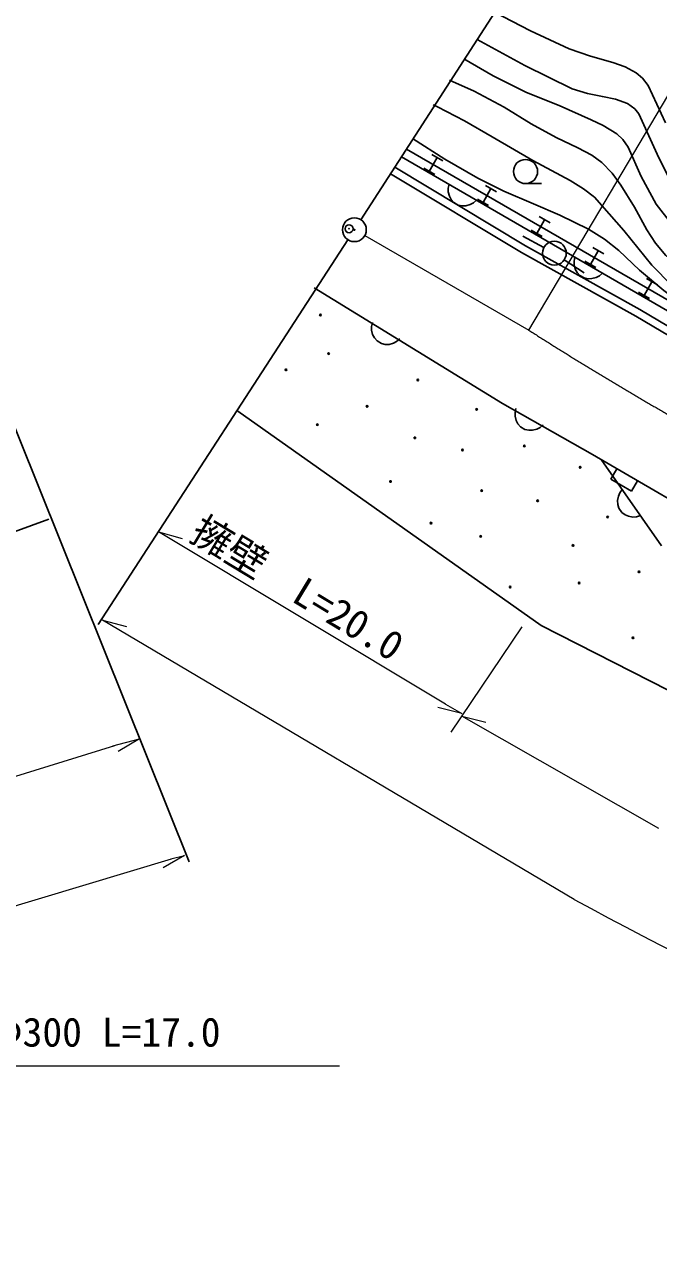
# Model space of a CAD drawing. Units: millimetres, scale not verified. Extents: x 40000 to 680000, y 20000 to 380000.
# Drawn here: x 363711 to 403666, y 237002 to 313428 of the extents above; entities that cross this region are included whole.
import ezdxf
from ezdxf.enums import TextEntityAlignment as Align

# ---------------------------------------------------------------- set-up
doc = ezdxf.new("R2010")
doc.units = ezdxf.units.MM
doc.header["$LTSCALE"] = 1000
doc.header["$PDMODE"] = 32
doc.header["$PDSIZE"] = 500
doc.linetypes.add('CHAIN', pattern=[18.5, 12, -1.5, 3.5, -1.5])
for name, color, linetype, lineweight in [('M-BGD', 7, 'Continuous', 25), ('M-BMK', 2, 'CHAIN', 13), ('M-BMK-OTRS', 5, 'Continuous', 25), ('M-BMK-SRVR', 3, 'Continuous', 25), ('M-STR-HTXT', 7, 'Continuous', 13)]:
    doc.layers.add(name, color=color, linetype=linetype, lineweight=lineweight)
doc.layers.add('M-OTRS', color=6, linetype='Continuous')
doc.styles.add('ＭＳ ゴシック', font='')
doc.styles.get('ＭＳ ゴシック').set_extended_font_data('MS Gothic')

msp = doc.modelspace()

# ---------------------------------------------------------------- linework, layer by layer
at = {"layer": 'M-BGD'}
for p, q in [((387467, 305095), (411136, 291396)), ((387779, 305579), (411441, 291915)), ((389720, 305036), (389219, 304170)), ((389373, 305236), (390066, 304836)), ((395278, 299491), (387048, 304446)), ((389566, 303970), (388873, 304370)), ((395028, 299059), (386776, 304026)), ((390462, 303362), (390411, 303114)), ((390411, 303114), (390414, 302881)), ((390414, 302881), (390487, 302607)), ((393100, 303084), (392600, 302218)), ((392753, 303284), (393446, 302884)), ((395278, 303402), (396278, 303402)), ((390487, 302607), (390600, 302403)), ((390600, 302403), (390768, 302214)), ((390768, 302214), (391045, 302054)), ((391045, 302054), (391293, 302003)), ((391293, 302003), (391526, 302006)), ((391526, 302006), (391799, 302079)), ((391799, 302079), (392003, 302192)), ((392003, 302192), (392193, 302360)), ((392946, 302018), (392253, 302418)), ((396480, 301132), (395980, 300266)), ((396134, 301332), (396827, 300932)), ((396326, 300066), (395634, 300466)), ((396431, 299379), (395108, 300085)), ((402217, 295053), (395028, 299059)), ((402466, 295487), (395278, 299491)), ((399860, 299180), (399360, 298314)), ((399514, 299380), (400207, 298980)), ((397717, 298611), (398965, 297778)), ((398385, 298776), (398334, 298528)), ((398334, 298528), (398338, 298295)), ((398338, 298295), (398411, 298022)), ((399707, 298114), (399014, 298514)), ((398411, 298022), (398524, 297818)), ((398524, 297818), (398691, 297628)), ((398691, 297628), (398968, 297468)), ((398968, 297468), (399216, 297417)), ((399216, 297417), (399449, 297420)), ((399449, 297420), (399723, 297493)), ((399723, 297493), (399927, 297606)), ((399927, 297606), (400116, 297774)), ((402894, 297428), (403587, 297028)), ((381976, 296843), (393820, 289564)), ((403087, 296162), (402394, 296562)), ((403241, 297228), (402741, 296362)), ((406484, 292528), (402217, 295053)), ((406742, 292957), (402466, 295487)), ((385636, 294654), (385581, 294407)), ((385581, 294407), (385582, 294173)), ((385582, 294173), (385650, 293899)), ((385650, 293899), (385761, 293694)), ((385761, 293694), (385925, 293502)), ((385925, 293502), (386200, 293337)), ((387160, 293462), (387352, 293627)), ((386200, 293337), (386447, 293283)), ((386447, 293283), (386680, 293283)), ((386680, 293283), (386955, 293352)), ((386955, 293352), (387160, 293462)), ((396256, 275590), (377160, 289082)), ((393820, 289564), (399495, 286356)), ((394671, 289250), (394616, 289003)), ((394616, 289003), (394617, 288769)), ((394617, 288769), (394686, 288495)), ((394686, 288495), (394796, 288289)), ((394796, 288289), (394961, 288097)), ((396195, 288058), (396387, 288223)), ((394961, 288097), (395235, 287933)), ((395235, 287933), (395482, 287879)), ((395482, 287879), (395716, 287879)), ((395716, 287879), (395990, 287948)), ((395990, 287948), (396195, 288058)), ((399495, 286356), (409858, 280311)), ((400047, 286034), (403841, 280614)), ((401034, 285458), (400656, 284810)), ((400656, 284810), (401952, 284055)), ((401952, 284055), (402330, 284702)), ((401125, 283727), (401075, 283449)), ((401220, 283940), (401125, 283727)), ((401370, 284143), (401220, 283940)), ((401075, 283449), (401092, 283216)), ((401092, 283216), (401164, 282973)), ((401164, 282973), (401347, 282711)), ((365266, 282278), (353479, 278041)), ((401347, 282711), (401551, 282561)), ((401551, 282561), (401764, 282466)), ((401764, 282466), (402042, 282416)), ((402042, 282416), (402275, 282433)), ((402275, 282433), (402517, 282505)), ((418654, 264171), (396256, 275590))]:
    msp.add_line(p, q, dxfattribs=at)
for points in [[(393280, 314218), (395593, 313026), (398026, 311894), (399361, 311415), (400781, 311015), (401551, 310747), (402235, 310380), (402640, 310031), (402994, 309574), (404085, 307222)], [(392242, 312468), (395233, 310845), (398214, 309369), (399189, 309063), (400118, 308878), (400949, 308716), (401695, 308449), (402151, 308118), (402406, 307795), (403559, 305253), (404844, 302667)], [(391396, 311249), (393246, 310193), (395342, 309132), (397390, 308323), (399406, 307416), (400174, 307053), (401028, 306528), (401398, 306171), (401745, 305688), (402570, 303851), (403497, 302099), (404471, 300871), (405675, 299533), (407155, 297792), (408691, 296173), (410726, 294334), (412829, 292582), (415470, 290786), (417916, 289002), (418906, 288227)], [(412187, 291526), (410971, 292853), (409668, 294125), (406845, 296465), (404118, 298885), (403473, 299650), (402912, 300503), (402150, 301912), (401281, 303305), (400731, 304055), (400093, 304724), (399450, 305185), (398564, 305658), (397207, 306300), (395629, 307171), (393938, 308205), (392044, 309228), (390492, 309914)], [(409876, 292798), (407762, 294323), (405715, 295925), (404501, 296997), (403236, 298276), (401468, 300461), (399612, 302554), (398937, 303083), (398086, 303600), (395738, 304849), (393174, 306338), (391445, 307345), (389726, 308227), (389459, 308357)], [(388168, 306232), (390189, 304941), (392266, 303736), (393910, 302932), (395775, 302138), (397448, 301423), (399235, 300528), (400241, 299897), (401147, 299197), (402459, 297964), (403982, 296678), (406460, 294847)]]:
    msp.add_lwpolyline(points, dxfattribs=at)
for centre, radius in [((395278, 304162), 760), ((397093, 299027), 750), ((382363, 295134), 50), ((382363, 295134), 30), ((382363, 295134), 10), ((382875, 292706), 50), ((382875, 292706), 30), ((382875, 292706), 10), ((380191, 291684), 50), ((380191, 291684), 30), ((380191, 291684), 10), ((388497, 291045), 50), ((388497, 291045), 30), ((388497, 291045), 10), ((385302, 289384), 50), ((385302, 289384), 30), ((385302, 289384), 10), ((392203, 289192), 50), ((392203, 289192), 30), ((392203, 289192), 10), ((382172, 288234), 50), ((382172, 288234), 30), ((382172, 288234), 10), ((388305, 287403), 50), ((388305, 287403), 30), ((388305, 287403), 10), ((391308, 286636), 50), ((391308, 286636), 30), ((391308, 286636), 10), ((395205, 286892), 50), ((395205, 286892), 30), ((395205, 286892), 10), ((398719, 285550), 50), ((398719, 285550), 30), ((398719, 285550), 10), ((386772, 284656), 50), ((386772, 284656), 30), ((386772, 284656), 10), ((392522, 284081), 50), ((392522, 284081), 30), ((392522, 284081), 10), ((396036, 283442), 50), ((396036, 283442), 30), ((396036, 283442), 10), ((389327, 282036), 50), ((389327, 282036), 30), ((389327, 282036), 10), ((400445, 282420), 50), ((400445, 282420), 30), ((400445, 282420), 10), ((392458, 281206), 50), ((392458, 281206), 30), ((392458, 281206), 10), ((398272, 280631), 50), ((398272, 280631), 30), ((398272, 280631), 10), ((402425, 278969), 50), ((402425, 278969), 30), ((402425, 278969), 10), ((398656, 278267), 50), ((398656, 278267), 30), ((398656, 278267), 10), ((394311, 278011), 50), ((394311, 278011), 30), ((394311, 278011), 10), ((402042, 274817), 50), ((402042, 274817), 30), ((402042, 274817), 10)]:
    msp.add_circle(centre, radius, dxfattribs=at)
at = {"layer": 'M-BMK'}
msp.add_line((385150, 300127), (395479, 294184), dxfattribs=at)
msp.add_arc((510780, 474622), 214132, 237.4211, 248.60312, dxfattribs=at)
at = {"layer": 'M-BMK-OTRS'}
for p, q in [((384907, 301131), (413439, 345316)), ((384092, 299872), (368371, 275666)), ((360712, 294025), (374092, 260724))]:
    msp.add_line(p, q, dxfattribs=at)
at = {"layer": 'M-BMK-SRVR'}
for radius in [750, 30]:
    msp.add_circle((384500, 300501), radius, dxfattribs=at)
at = {"layer": 'M-OTRS'}
msp.add_point((384166, 300558), dxfattribs=at)
at = {"layer": 'M-STR-HTXT'}
for p, q in [((395479, 294184), (410848, 320088)), ((372162, 281489), (373664, 281077)), ((390239, 270642), (372162, 281489)), ((368647, 275938), (370151, 275535)), ((398334, 258356), (368647, 275938)), ((390595, 268877), (395068, 275508)), ((390239, 270642), (391272, 270052)), ((391272, 270052), (389761, 270431)), ((391272, 269885), (392784, 269507)), ((403666, 262823), (391272, 269885)), ((369290, 268011), (370972, 268460)), ((370972, 268460), (369631, 267667)), ((313736, 250791), (369412, 268049)), ((297237, 238165), (372980, 260913)), ((373811, 261113), (372453, 260349)), ((372939, 260901), (373811, 261113)), ((355130, 247882), (383565, 247882))]:
    msp.add_line(p, q, dxfattribs=at)
msp.add_arc((507070, 457944), 227286, 241.41823, 261.1089, dxfattribs=at)

# ---------------------------------------------------------------- texts
at = {"layer": 'M-STR-HTXT', "style": 'ＭＳ ゴシック'}
msp.add_text('擁壁\u3000L=20.0', height=1833, rotation=328.8, dxfattribs=at).set_placement((373756, 280577), align=Align.BOTTOM_LEFT)
msp.add_text('土管Φ300 L=17.0', height=1833, dxfattribs=at).set_placement((356601, 248539), align=Align.BOTTOM_LEFT)

doc.saveas('drawing.dxf')
